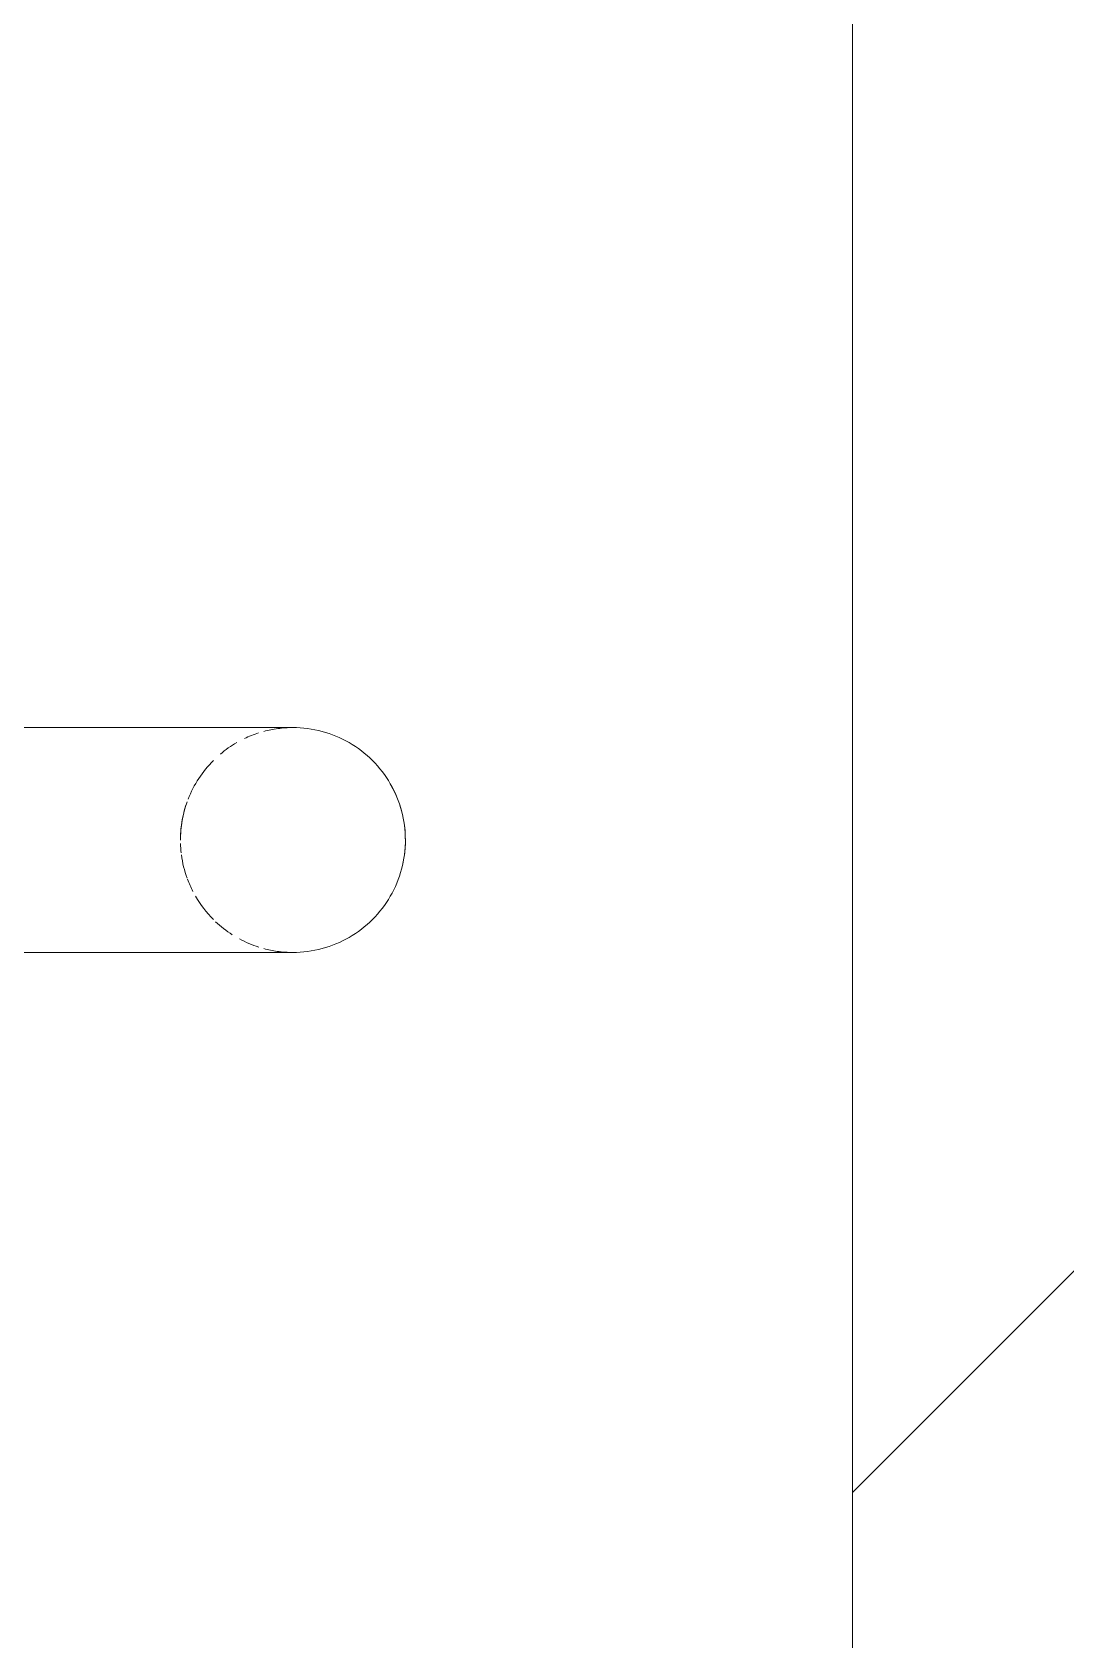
# Model space of a CAD drawing. Header units: millimetres. Extents: x -4000 to 187956, y -58990 to 162485.
# Drawn here: x 80592.5 to 80822.2, y 7344.3 to 7701.8 of the extents above; entities that cross this region are included whole.
import ezdxf

# ---------------------------------------------------------------- set-up
doc = ezdxf.new("R2010")
doc.units = ezdxf.units.MM
for name, color, linetype, lineweight in [('A-WALL', 113, 'Continuous', 13), ('A-WALL-PATT', 111, 'Continuous', 13), ('P-SANR-FIXT', 6, 'Continuous', 9)]:
    doc.layers.add(name, color=color, linetype=linetype, lineweight=lineweight)

# ---------------------------------------------------------------- blocks, each defined once
blk = doc.blocks.new('C307 - C307-V892-FFS - TANG 1')
at = {"layer": 'P-SANR-FIXT', "color": 252}
for p, q in [((-25, 23.85), (-25, 0)), ((25, 0), (25, 23.85))]:
    blk.add_line(p, q, dxfattribs=at)
at = {"layer": 'P-SANR-FIXT', "color": 252, "flags": 128}
for points in [[(-25, 66.4), (-25, 66.36), (-25, 66.26), (-25, 66.09), (-25, 65.86), (-25, 65.55), (-25, 65.18), (-25, 64.74), (-25, 64.24), (-25, 63.67), (-25, 63.04), (-25, 62.35), (-25, 61.59), (-25, 60.78), (-25, 59.9), (-25, 58.97), (-25, 57.98), (-25, 56.94), (-25, 55.84), (-25, 54.69), (-25, 53.5), (-25, 52.25), (-25, 50.96), (-25, 49.63), (-25, 48.25), (-25, 46.84), (-25, 45.39), (-25, 43.91), (-25, 42.39), (-25, 40.84), (-25, 39.27), (-25, 37.67), (-25, 36.05), (-25, 34.41), (-25, 32.76), (-25, 31.09), (-25, 29.4), (-25, 27.71), (-25, 26.01), (-25, 24.31), (-25, 23.85)], [(25, 23.85), (25, 25.56), (25, 27.25), (25, 28.95), (25, 30.63), (25, 32.31), (25, 33.97), (25, 35.61), (25, 37.24), (25, 38.84), (25, 40.42), (25, 41.98), (25, 43.5), (25, 44.99), (25, 46.45), (25, 47.88), (25, 49.26), (25, 50.61), (25, 51.91), (25, 53.16), (25, 54.37), (25, 55.53), (25, 56.65), (25, 57.7), (25, 58.71), (25, 59.65), (25, 60.54), (25, 61.38), (25, 62.15), (25, 62.86), (25, 63.51), (25, 64.09), (25, 64.61), (25, 65.07), (25, 65.46), (25, 65.78), (25, 66.04), (25, 66.22), (25, 66.34), (25, 66.4), (25, 66.4)]]:
    blk.add_lwpolyline(points, dxfattribs=at)
at = {"layer": 'P-SANR-FIXT', "color": 254}
for start, end in [(90, 120), (75, 90), (45, 60), (135, 150), (15, 30), (187.6948, 195), (345, 352.0025), (197.7363, 205.5506), (331.6206, 342.3469), (210, 220.0963), (316.578, 327.3952), (225, 248.6957), (300, 315), (290.4067, 297.2398), (250.0841, 270), (271.8362, 276.5552), (277.5937, 289.9159)]:
    blk.add_arc((0, 66.4), 25, start, end, dxfattribs=at)
at = {"layer": 'P-SANR-FIXT', "color": 252}
for start, end in [(60, 75), (120, 135), (30, 45), (150, 180), (0, 15), (180, 187.6948), (352.0025, 0)]:
    blk.add_arc((0, 66.4), 25, start, end, dxfattribs=at)
blk = doc.blocks.new('C307 - C307-V945-FFS - TANG 1')
at = {"layer": 'P-SANR-FIXT', "color": 252}
for p, q in [((-25, 23.85), (-25, 0)), ((25, 0), (25, 23.85))]:
    blk.add_line(p, q, dxfattribs=at)
at = {"layer": 'P-SANR-FIXT', "color": 252, "flags": 128}
for points in [[(-25, 66.4), (-25, 66.36), (-25, 66.26), (-25, 66.09), (-25, 65.86), (-25, 65.55), (-25, 65.18), (-25, 64.74), (-25, 64.24), (-25, 63.67), (-25, 63.04), (-25, 62.35), (-25, 61.59), (-25, 60.78), (-25, 59.9), (-25, 58.97), (-25, 57.98), (-25, 56.94), (-25, 55.84), (-25, 54.69), (-25, 53.5), (-25, 52.25), (-25, 50.96), (-25, 49.63), (-25, 48.25), (-25, 46.84), (-25, 45.39), (-25, 43.91), (-25, 42.39), (-25, 40.84), (-25, 39.27), (-25, 37.67), (-25, 36.05), (-25, 34.41), (-25, 32.76), (-25, 31.09), (-25, 29.4), (-25, 27.71), (-25, 26.01), (-25, 24.31), (-25, 23.85)], [(25, 23.85), (25, 25.56), (25, 27.25), (25, 28.95), (25, 30.63), (25, 32.31), (25, 33.97), (25, 35.61), (25, 37.24), (25, 38.84), (25, 40.42), (25, 41.98), (25, 43.5), (25, 44.99), (25, 46.45), (25, 47.88), (25, 49.26), (25, 50.61), (25, 51.91), (25, 53.16), (25, 54.37), (25, 55.53), (25, 56.65), (25, 57.7), (25, 58.71), (25, 59.65), (25, 60.54), (25, 61.38), (25, 62.15), (25, 62.86), (25, 63.51), (25, 64.09), (25, 64.61), (25, 65.07), (25, 65.46), (25, 65.78), (25, 66.04), (25, 66.22), (25, 66.34), (25, 66.4), (25, 66.4)]]:
    blk.add_lwpolyline(points, dxfattribs=at)
at = {"layer": 'P-SANR-FIXT', "color": 254}
for start, end in [(75, 120), (45, 60), (135, 150), (15, 30), (187.6948, 195), (345, 352.0025), (197.7363, 205.5506), (331.6206, 342.3469), (210, 220.0963), (316.578, 327.3952), (225, 248.6957), (300, 315), (290.4067, 297.2398), (250.0841, 255), (255, 270), (271.8362, 276.5552), (277.5937, 289.9159)]:
    blk.add_arc((0, 66.4), 25, start, end, dxfattribs=at)
at = {"layer": 'P-SANR-FIXT', "color": 252}
for start, end in [(60, 75), (120, 135), (30, 45), (150, 180), (0, 15), (180, 187.6948), (352.0025, 0)]:
    blk.add_arc((0, 66.4), 25, start, end, dxfattribs=at)
blk = doc.blocks.new('CMF2_NHAXUONG_A_rvt-1-FFS - TANG 1')
at = {"layer": 'A-WALL-PATT', "lineweight": 9}
h = blk.add_hatch(dxfattribs=at)
h.set_pattern_fill('FP_12', color=250, style=0, pattern_type=2)
h.set_pattern_definition([(45, (0, 0), (-212.132, 212.132), [])])
h.paths.add_polyline_path([(80974.79, 5349.88), (80974.79, 8810.1), (80774.79, 8810.1), (80774.79, 5349.88)])
at = {"layer": 'A-WALL', "color": 50, "lineweight": 15}
blk.add_line((80774.79, 7910.1), (80774.79, 7110.1), dxfattribs=at)
at = {"layer": 'A-WALL', "color": 53, "lineweight": 15}
blk.add_line((80774.79, 7110.1), (80774.79, 7910.1), dxfattribs=at)
at = {"layer": 'A-WALL', "color": 35, "lineweight": 15}
blk.add_line((80774.79, 7910.1), (80774.79, 7110.1), dxfattribs=at)
at = {"layer": 'P-SANR-FIXT', "color": 250, "lineweight": 9}
for name, rotation in [('C307 - C307-V892-FFS - TANG 1', 269.9999999999983), ('C307 - C307-V945-FFS - TANG 1', 269.9999999999976)]:
    blk.add_blockref(name, (80584.05, 7522.17), dxfattribs=dict(at, rotation=rotation))

msp = doc.modelspace()

# ---------------------------------------------------------------- block references
at = {"lineweight": 5}
msp.add_blockref('CMF2_NHAXUONG_A_rvt-1-FFS - TANG 1', (0, 0), dxfattribs=at)

doc.saveas('drawing.dxf')
